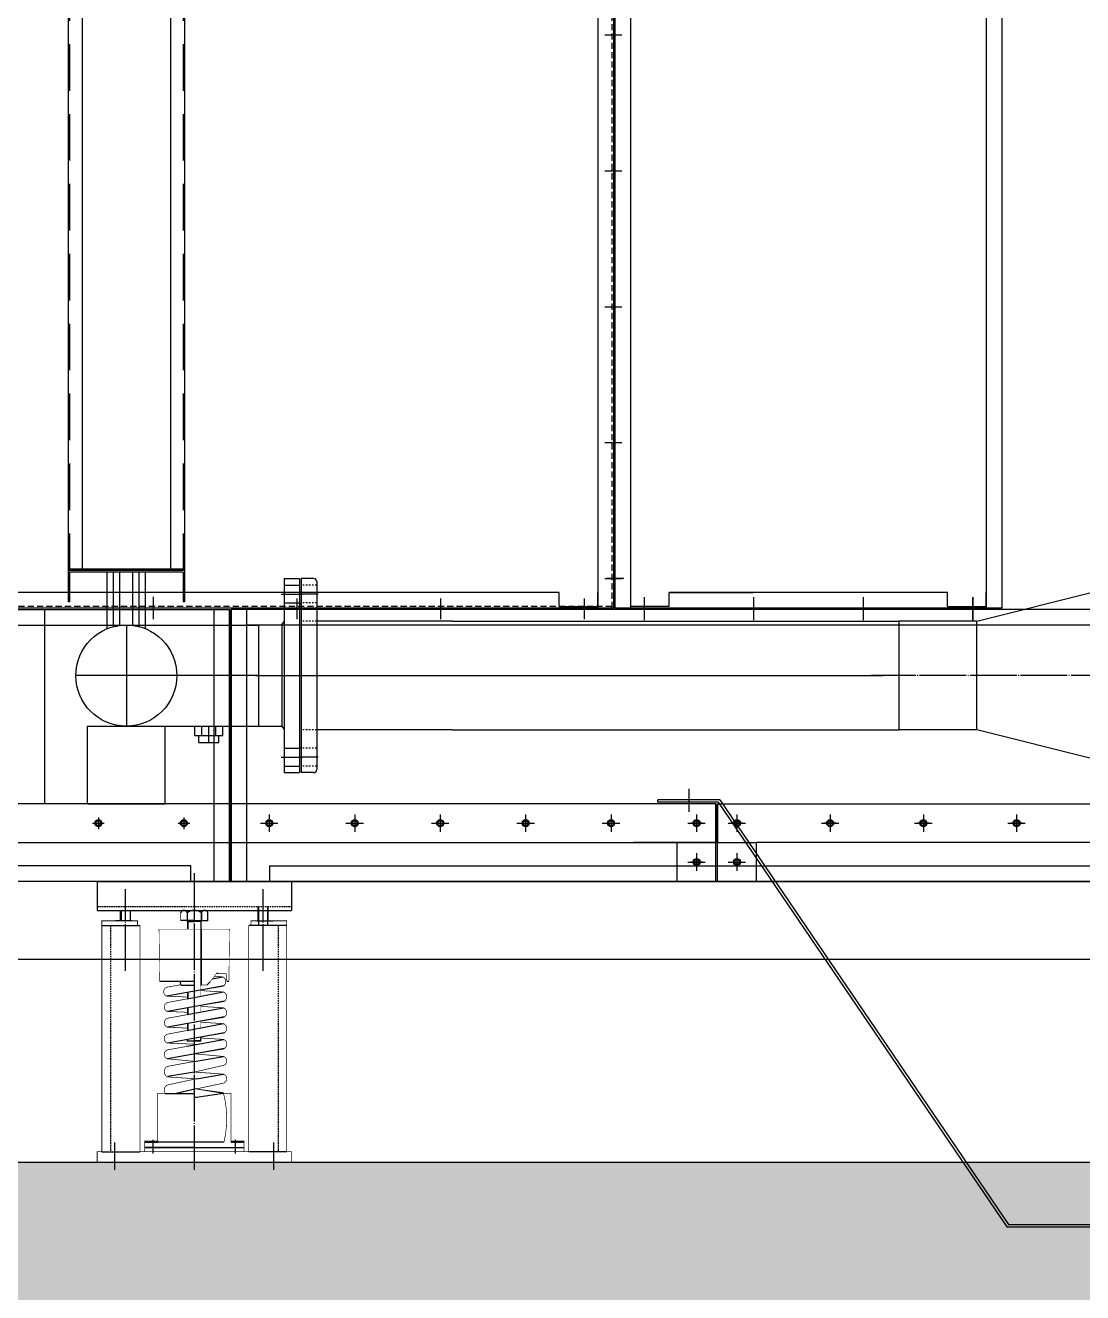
# Model space of a CAD drawing. Header units: millimetres. Extents: x 1038 to 21165, y 665 to 14898.
# Drawn here: x 4821 to 6182, y 3600 to 5232 of the extents above; entities that cross this region are included whole.
import ezdxf

# ---------------------------------------------------------------- set-up
doc = ezdxf.new("R2010")
doc.units = ezdxf.units.MM
for name, pattern in [('CENTER', [65, 60, -2, 1, -2]), ('HIDDEN', [3, 2, -1]), ('JIS_02_1.0', [2, 1, -1])]:
    doc.linetypes.add(name, pattern=pattern)
doc.layers.add('CENTER', color=1, linetype='CENTER')
doc.layers.add('숨은선', color=5, linetype='HIDDEN')

# ---------------------------------------------------------------- blocks, each defined once
blk = doc.blocks.new('A$C3CAC534F')
at = {"color": 7}
for p, q in [((420.8, 986.2), (573.2, 1024.4)), ((420.8, 986.2), (320.8, 986.2)), ((320.8, 846.4), (320.8, 986.2)), ((420.8, 846.4), (420.8, 986.2)), ((420.8, 846.4), (320.8, 846.4)), ((573.2, 808.1), (420.8, 846.4))]:
    blk.add_line(p, q, dxfattribs=at)
for p, q in [((90, 756.4), (10, 756.4)), ((10, 753.2), (10, 756.4)), ((87.7, 753.2), (10, 753.2)), ((87.7, 753.2), (459.3, 206.4)), ((87.7, 753.2), (459.3, 206.4)), ((90, 756.4), (461.6, 209.6)), ((90, 756.4), (461.6, 209.6)), ((459.3, 206.4), (1415.2, 206.4)), ((459.3, 206.4), (1415.2, 206.4)), ((461.6, 209.6), (1412, 209.6)), ((461.6, 209.6), (1412, 209.6))]:
    blk.add_line(p, q)
at = {"layer": 'CENTER'}
for p, q in [((1252.1, 916.3), (285, 916.3)), ((50, 770.5), (50, 741.7)), ((50, 769.6), (50, 740.9))]:
    blk.add_line(p, q, dxfattribs=at)
blk = doc.blocks.new('A$C15A5045F')
for p, q in [((0, 350), (1508, 350)), ((1488, 0), (1488, 350)), ((1508, 0), (1508, 350)), ((1508, 350), (1508, 0)), ((20, 330), (1488, 330)), ((1458, 20), (20, 20)), ((1458, 0), (1458, 20)), ((1508, 0), (0, 0))]:
    blk.add_line(p, q)
for centre in [(1339, 75), (1449, 75)]:
    blk.add_circle(centre, 4.5)
at = {"layer": 'CENTER'}
for p, q in [((1409.5, 366.4), (1409.5, 345.1)), ((1339, 82.5), (1339, 67.5)), ((1339, 82.5), (1339, 67.5)), ((1339, 82.5), (1339, 67.5)), ((1339, 82.5), (1339, 67.5)), ((1339, 82.5), (1339, 67.5)), ((1339, 82.5), (1339, 67.5)), ((1339, 82.5), (1339, 67.5)), ((1449, 82.5), (1449, 67.5)), ((1449, 82.5), (1449, 67.5)), ((1449, 82.5), (1449, 67.5)), ((1449, 82.5), (1449, 67.5)), ((1449, 82.5), (1449, 67.5)), ((1449, 82.5), (1449, 67.5)), ((1449, 82.5), (1449, 67.5)), ((1331.5, 75), (1346.5, 75)), ((1331.5, 75), (1346.5, 75)), ((1331.5, 75), (1346.5, 75)), ((1331.5, 75), (1346.5, 75)), ((1331.5, 75), (1346.5, 75)), ((1441.5, 75), (1456.5, 75)), ((1441.5, 75), (1456.5, 75)), ((1441.5, 75), (1456.5, 75)), ((1441.5, 75), (1456.5, 75)), ((1441.5, 75), (1456.5, 75))]:
    blk.add_line(p, q, dxfattribs=at)
blk = doc.blocks.new('A$C157A7B7D')
for p, q in [((2580, 350), (0, 350)), ((0, 0), (0, 350)), ((0, 350), (0, 0)), ((0, 0), (0, 350)), ((0, 350), (0, 0)), ((20, 0), (20, 350)), ((2560.1, 330), (20, 330)), ((49.9, 20), (2530.1, 20)), ((49.9, 0), (49.9, 20)), ((0, 0), (2580, 0))]:
    blk.add_line(p, q)
for centre in [(49, 75), (49, 75), (159, 75), (159, 75), (269, 75), (269, 75), (379, 75), (379, 75), (489, 75), (489, 75), (599, 75), (599, 75), (651, 75), (651, 75), (771, 75), (771, 75), (891, 75), (891, 75), (1011, 75), (1011, 75), (599, 25), (599, 25), (651, 25), (651, 25)]:
    blk.add_circle(centre, 4.5)
at = {"layer": 'CENTER'}
for p, q in [((84.5, 364.5), (84.5, 343.2)), ((269.5, 364.5), (269.5, 343.2)), ((454.5, 364.5), (454.5, 343.2)), ((531.5, 364.5), (531.5, 343.2)), ((672.5, 364.5), (672.5, 343.2)), ((813.5, 364.5), (813.5, 343.2)), ((954.5, 364.5), (954.5, 343.2)), ((49, 86.2), (49, 63.7)), ((49, 86.2), (49, 63.7)), ((49, 86.2), (49, 63.7)), ((159, 86.2), (159, 63.7)), ((159, 86.2), (159, 63.7)), ((159, 86.2), (159, 63.7)), ((269, 86.2), (269, 63.7)), ((269, 86.2), (269, 63.7)), ((269, 86.2), (269, 63.7)), ((379, 86.2), (379, 63.7)), ((379, 86.2), (379, 63.7)), ((379, 86.2), (379, 63.7)), ((489, 86.2), (489, 63.7)), ((489, 86.2), (489, 63.7)), ((489, 86.2), (489, 63.7)), ((489, 82.5), (489, 67.5)), ((489, 82.5), (489, 67.5)), ((489, 82.5), (489, 67.5)), ((599, 86.2), (599, 63.7)), ((599, 86.2), (599, 63.7)), ((599, 86.2), (599, 63.7)), ((599, 82.5), (599, 67.5)), ((599, 82.5), (599, 67.5)), ((599, 82.5), (599, 67.5)), ((651, 86.2), (651, 63.7)), ((651, 86.2), (651, 63.7)), ((651, 86.2), (651, 63.7)), ((651, 82.5), (651, 67.5)), ((651, 82.5), (651, 67.5)), ((651, 82.5), (651, 67.5)), ((771, 86.2), (771, 63.7)), ((771, 86.2), (771, 63.7)), ((771, 86.2), (771, 63.7)), ((771, 82.5), (771, 67.5)), ((771, 82.5), (771, 67.5)), ((771, 82.5), (771, 67.5)), ((891, 86.2), (891, 63.7)), ((891, 86.2), (891, 63.7)), ((891, 86.2), (891, 63.7)), ((891, 82.5), (891, 67.5)), ((891, 82.5), (891, 67.5)), ((891, 82.5), (891, 67.5)), ((1011, 86.2), (1011, 63.7)), ((1011, 86.2), (1011, 63.7)), ((1011, 86.2), (1011, 63.7)), ((1011, 82.5), (1011, 67.5)), ((1011, 82.5), (1011, 67.5)), ((1011, 82.5), (1011, 67.5)), ((37.7, 75), (60.2, 75)), ((37.7, 75), (60.2, 75)), ((147.7, 75), (170.2, 75)), ((147.7, 75), (170.2, 75)), ((257.7, 75), (280.2, 75)), ((257.7, 75), (280.2, 75)), ((367.7, 75), (390.2, 75)), ((367.7, 75), (390.2, 75)), ((477.7, 75), (500.2, 75)), ((477.7, 75), (500.2, 75)), ((481.5, 75), (496.5, 75)), ((481.5, 75), (496.5, 75)), ((587.7, 75), (610.2, 75)), ((587.7, 75), (610.2, 75)), ((591.5, 75), (606.5, 75)), ((591.5, 75), (606.5, 75)), ((639.7, 75), (662.2, 75)), ((639.7, 75), (662.2, 75)), ((643.5, 75), (658.5, 75)), ((643.5, 75), (658.5, 75)), ((759.7, 75), (782.2, 75)), ((759.7, 75), (782.2, 75)), ((763.5, 75), (778.5, 75)), ((763.5, 75), (778.5, 75)), ((879.7, 75), (902.2, 75)), ((879.7, 75), (902.2, 75)), ((883.5, 75), (898.5, 75)), ((883.5, 75), (898.5, 75)), ((999.7, 75), (1022.2, 75)), ((999.7, 75), (1022.2, 75)), ((1003.5, 75), (1018.5, 75)), ((1003.5, 75), (1018.5, 75)), ((599, 36.3), (599, 13.8)), ((599, 36.3), (599, 13.8)), ((599, 36.3), (599, 13.8)), ((651, 36.3), (651, 13.8)), ((651, 36.3), (651, 13.8)), ((651, 36.3), (651, 13.8)), ((587.7, 25), (610.2, 25)), ((587.7, 25), (610.2, 25)), ((591.5, 25), (606.5, 25)), ((591.5, 25), (606.5, 25)), ((599, 32.5), (599, 17.5)), ((599, 32.5), (599, 17.5)), ((599, 32.5), (599, 17.5)), ((639.7, 25), (662.2, 25)), ((639.7, 25), (662.2, 25)), ((643.5, 25), (658.5, 25)), ((643.5, 25), (658.5, 25)), ((651, 32.5), (651, 17.5)), ((651, 32.5), (651, 17.5)), ((651, 32.5), (651, 17.5))]:
    blk.add_line(p, q, dxfattribs=at)
blk = doc.blocks.new('A$C60EB7EAD')
for p, q in [((990.7, 2362.4), (990.7, 14.4)), ((990.7, 2362.4), (990.7, 14.4)), ((1010.7, 2362.4), (1010.7, 14.4)), ((1010.7, 2362.4), (1010.7, 14.4)), ((940.7, 34.4), (74.7, 34.4)), ((940.7, 34.4), (74.7, 34.4)), ((940.7, 16.4), (940.7, 34.4)), ((940.7, 16.4), (940.7, 34.4)), ((990.7, 34.4), (990.7, 34.4)), ((990.7, 16.4), (990.7, 34.4)), ((990.7, 34.4), (990.7, 34.4)), ((990.7, 16.4), (990.7, 34.4)), ((940.7, 16.4), (990.7, 16.4)), ((940.7, 16.4), (990.7, 16.4)), ((1010.7, 14.4), (10.7, 14.4)), ((1010.7, 14.4), (10.7, 14.4))]:
    blk.add_line(p, q)
at = {"layer": 'CENTER'}
for p, q in [((999.5, 752.4), (1021.4, 752.4)), ((999.5, 577.4), (1021.4, 577.4)), ((999.5, 402.4), (1021.4, 402.4)), ((999.5, 227.4), (1021.4, 227.4)), ((999.5, 52.4), (1021.4, 52.4)), ((418.2, 21.3), (418.2, 0)), ((603.2, 21.3), (603.2, 0)), ((788.2, 21.3), (788.2, 0)), ((973.2, 21.3), (973.2, 0))]:
    blk.add_line(p, q, dxfattribs=at)
at = {"layer": '숨은선', "ltscale": 4}
for p, q in [((1008.7, 2362.4), (1008.7, 14.4)), ((1008.7, 2362.4), (1008.7, 14.4)), ((1008.7, 16.4), (12.7, 16.4)), ((1008.7, 16.4), (12.7, 16.4))]:
    blk.add_line(p, q, dxfattribs=at)
blk = doc.blocks.new('A$C430F4A2D')
at = {"color": 7}
for p, q in [((2082, 100), (1042, 100)), ((2084, 100), (3412, 100)), ((2134, 0), (3362, 0))]:
    blk.add_line(p, q, dxfattribs=at)
for p, q in [((2082, 100), (1042, 100)), ((2082, 0), (2082, 100)), ((2082, 100), (2082, 50)), ((2084, 100), (2084, 50)), ((2084, 0), (2084, 100)), ((2084, 100), (2084, 50)), ((2084, 0), (2084, 100)), ((2084, 100), (2084, 50)), ((1042, 50), (2082, 50)), ((2082, 50), (1976.2, 50)), ((2082, 50), (2032, 50)), ((2032, 0), (2032, 50)), ((2084, 50), (2134, 50)), ((2084, 50), (2134, 50)), ((3412, 50), (2134, 50)), ((2134, 0), (2134, 50)), ((2134, 0), (2134, 50)), ((2082, 0), (2032, 0)), ((2084, 0), (2134, 0)), ((2084, 0), (2134, 0))]:
    blk.add_line(p, q)
for centre in [(1287, 75), (1287, 75), (1397, 75), (1397, 75), (1507, 75), (1507, 75), (1617, 75), (1617, 75), (1727, 75), (1727, 75), (1837, 75), (1837, 75), (1947, 75), (1947, 75), (2057, 75), (2057, 75), (2057, 75), (2109, 75), (2109, 75), (2109, 75), (2109, 75), (2109, 75), (2109, 75), (2229, 75), (2229, 75), (2229, 75), (2229, 75), (2229, 75), (2229, 75), (2349, 75), (2349, 75), (2349, 75), (2349, 75), (2349, 75), (2349, 75), (2469, 75), (2469, 75), (2469, 75), (2469, 75), (2469, 75), (2469, 75), (2057, 25), (2057, 25), (2057, 25), (2057, 25), (2109, 25), (2109, 25), (2109, 25), (2109, 25), (2109, 25), (2109, 25), (2109, 25), (2109, 25)]:
    blk.add_circle(centre, 3)
at = {"layer": 'CENTER'}
for p, q in [((1287, 82.5), (1287, 67.5)), ((1287, 82.5), (1287, 67.5)), ((1287, 82.5), (1287, 67.5)), ((1397, 82.5), (1397, 67.5)), ((1397, 82.5), (1397, 67.5)), ((1397, 82.5), (1397, 67.5)), ((1507, 82.5), (1507, 67.5)), ((1507, 82.5), (1507, 67.5)), ((1507, 82.5), (1507, 67.5)), ((1617, 82.5), (1617, 67.5)), ((1617, 82.5), (1617, 67.5)), ((1617, 82.5), (1617, 67.5)), ((1727, 82.5), (1727, 67.5)), ((1727, 82.5), (1727, 67.5)), ((1727, 82.5), (1727, 67.5)), ((1837, 82.5), (1837, 67.5)), ((1837, 82.5), (1837, 67.5)), ((1837, 82.5), (1837, 67.5)), ((1947, 82.5), (1947, 67.5)), ((1947, 82.5), (1947, 67.5)), ((1947, 82.5), (1947, 67.5)), ((2057, 82.5), (2057, 67.5)), ((2057, 82.5), (2057, 67.5)), ((2057, 82.5), (2057, 67.5)), ((2109, 82.5), (2109, 67.5)), ((2109, 82.5), (2109, 67.5)), ((2109, 82.5), (2109, 67.5)), ((2109, 82.5), (2109, 67.5)), ((2109, 82.5), (2109, 67.5)), ((2109, 82.5), (2109, 67.5)), ((2229, 82.5), (2229, 67.5)), ((2229, 82.5), (2229, 67.5)), ((2229, 82.5), (2229, 67.5)), ((2229, 82.5), (2229, 67.5)), ((2229, 82.5), (2229, 67.5)), ((2229, 82.5), (2229, 67.5)), ((2349, 82.5), (2349, 67.5)), ((2349, 82.5), (2349, 67.5)), ((2349, 82.5), (2349, 67.5)), ((2349, 82.5), (2349, 67.5)), ((2349, 82.5), (2349, 67.5)), ((2349, 82.5), (2349, 67.5)), ((2469, 82.5), (2469, 67.5)), ((2469, 82.5), (2469, 67.5)), ((2469, 82.5), (2469, 67.5)), ((2469, 82.5), (2469, 67.5)), ((2469, 82.5), (2469, 67.5)), ((2469, 82.5), (2469, 67.5)), ((1279.5, 75), (1294.5, 75)), ((1279.5, 75), (1294.5, 75)), ((1389.5, 75), (1404.5, 75)), ((1389.5, 75), (1404.5, 75)), ((1499.5, 75), (1514.5, 75)), ((1499.5, 75), (1514.5, 75)), ((1609.5, 75), (1624.5, 75)), ((1609.5, 75), (1624.5, 75)), ((1719.5, 75), (1734.5, 75)), ((1719.5, 75), (1734.5, 75)), ((1829.5, 75), (1844.5, 75)), ((1829.5, 75), (1844.5, 75)), ((1939.5, 75), (1954.5, 75)), ((1939.5, 75), (1954.5, 75)), ((2064.5, 75), (2049.5, 75)), ((2049.5, 75), (2064.5, 75)), ((2049.5, 75), (2064.5, 75)), ((2101.5, 75), (2116.5, 75)), ((2116.5, 75), (2101.5, 75)), ((2116.5, 75), (2101.5, 75)), ((2101.5, 75), (2116.5, 75)), ((2116.5, 75), (2101.5, 75)), ((2116.5, 75), (2101.5, 75)), ((2221.5, 75), (2236.5, 75)), ((2236.5, 75), (2221.5, 75)), ((2236.5, 75), (2221.5, 75)), ((2221.5, 75), (2236.5, 75)), ((2236.5, 75), (2221.5, 75)), ((2236.5, 75), (2221.5, 75)), ((2341.5, 75), (2356.5, 75)), ((2356.5, 75), (2341.5, 75)), ((2356.5, 75), (2341.5, 75)), ((2341.5, 75), (2356.5, 75)), ((2356.5, 75), (2341.5, 75)), ((2356.5, 75), (2341.5, 75)), ((2461.5, 75), (2476.5, 75)), ((2476.5, 75), (2461.5, 75)), ((2476.5, 75), (2461.5, 75)), ((2461.5, 75), (2476.5, 75)), ((2476.5, 75), (2461.5, 75)), ((2476.5, 75), (2461.5, 75)), ((2064.5, 25), (2049.5, 25)), ((2064.5, 25), (2049.5, 25)), ((2064.5, 25), (2049.5, 25)), ((2064.5, 25), (2049.5, 25)), ((2057, 32.5), (2057, 17.5)), ((2057, 32.5), (2057, 17.5)), ((2057, 32.5), (2057, 17.5)), ((2057, 32.5), (2057, 17.5)), ((2101.5, 25), (2116.5, 25)), ((2101.5, 25), (2116.5, 25)), ((2101.5, 25), (2116.5, 25)), ((2101.5, 25), (2116.5, 25)), ((2101.5, 25), (2116.5, 25)), ((2101.5, 25), (2116.5, 25)), ((2101.5, 25), (2116.5, 25)), ((2101.5, 25), (2116.5, 25)), ((2109, 32.5), (2109, 17.5)), ((2109, 32.5), (2109, 17.5)), ((2109, 32.5), (2109, 17.5)), ((2109, 32.5), (2109, 17.5)), ((2109, 32.5), (2109, 17.5)), ((2109, 32.5), (2109, 17.5)), ((2109, 32.5), (2109, 17.5)), ((2109, 32.5), (2109, 17.5))]:
    blk.add_line(p, q, dxfattribs=at)
blk = doc.blocks.new('A$C0DDE5AD8')
for p, q in [((13.2, 2364), (13.2, 16)), ((33.2, 2364), (33.2, 16)), ((491.2, 2364), (491.2, 16)), ((491.2, 2364), (491.2, 16)), ((511.2, 2364), (511.2, 16)), ((511.2, 2364), (511.2, 16)), ((441.2, 36), (83.2, 36)), ((441.2, 36), (83.2, 36)), ((83.2, 36), (191.2, 36)), ((83.2, 18), (83.2, 36)), ((83.2, 36), (191.2, 36)), ((83.2, 18), (83.2, 36)), ((441.2, 18), (441.2, 36)), ((441.2, 18), (441.2, 36)), ((491.2, 36), (491.2, 36)), ((491.2, 18), (491.2, 36)), ((491.2, 36), (491.2, 36)), ((491.2, 18), (491.2, 36)), ((83.2, 18), (33.2, 18)), ((441.2, 18), (491.2, 18)), ((441.2, 18), (491.2, 18)), ((511.2, 16), (13.2, 16)), ((511.2, 16), (13.2, 16))]:
    blk.add_line(p, q)
at = {"layer": 'CENTER'}
for p, q in [((0, 754), (21.9, 754)), ((0, 754), (21.9, 754)), ((0, 579), (21.9, 579)), ((0, 579), (21.9, 579)), ((0, 404), (21.9, 404)), ((0, 404), (21.9, 404)), ((0, 229), (21.9, 229)), ((0, 229), (21.9, 229)), ((24.5, 54), (2.5, 54)), ((50.7, 30), (50.7, 0.4)), ((191.7, 30), (191.7, 0.4)), ((332.7, 30), (332.7, 0.4)), ((473.7, 30), (473.7, 0.4)), ((473.7, 0), (473.7, 29.5)), ((473.7, 0), (473.7, 29.5))]:
    blk.add_line(p, q, dxfattribs=at)
blk = doc.blocks.new('A$C0C06034E')
at = {"color": 2, "ltscale": 30}
for p, q in [((5, 21.1), (5, 12)), ((5, 21.1), (31, 21.1)), ((31, 21.1), (31, 12)), ((0, 12), (0, 0)), ((0, 12), (36, 12)), ((9, 12), (9, 0)), ((27, 12), (27, 0)), ((36, 12), (36, 0))]:
    blk.add_line(p, q, dxfattribs=at)
at = {"color": 1, "linetype": 'CENTER', "ltscale": 0.5}
blk.add_line((18, 21.1), (18, 0), dxfattribs=at)
blk = doc.blocks.new('A$C333A0CE8')
at = {"ltscale": 30}
for p, q in [((50, 2600.1), (50, 220.1)), ((200, 2600.1), (200, 220.1)), ((68, 2558.1), (68, 262.1)), ((182, 2558.1), (182, 262.1)), ((200, 262.1), (50, 262.1)), ((200, 260.1), (50, 260.1)), ((52, 258.1), (52, 220.1)), ((198, 258.1), (52, 258.1)), ((100.5, 185.3), (100.5, 258.1)), ((116.5, 190.1), (116.5, 258.1)), ((133.5, 190.1), (133.5, 258.1)), ((149.5, 185.3), (149.5, 258.1)), ((198, 258.1), (198, 220.1)), ((328, 250), (348, 250)), ((328, 250), (328, 0)), ((348, 250), (348, 0)), ((328, 241.5), (348, 241.5)), ((52, 220.1), (50, 220.1)), ((200, 220.1), (198, 220.1)), ((328, 218.5), (348, 218.5)), ((348, 217.8), (350, 217.8)), ((350, 217.8), (350, 32.2)), ((125, 190.1), (295, 190.1)), ((295, 190.3), (325, 190.3)), ((295, 190.3), (295, 59.7)), ((325, 190.3), (328, 194.4)), ((325, 190.3), (325, 59.7)), ((125, 59.9), (295, 59.9)), ((295, 59.7), (325, 59.7)), ((325, 59.7), (328, 55.6)), ((328, 31.5), (348, 31.5)), ((348, 32.2), (350, 32.2)), ((328, 8.5), (348, 8.5)), ((328, 0), (348, 0))]:
    blk.add_line(p, q, dxfattribs=at)
at = {"color": 4, "linetype": 'HIDDEN', "ltscale": 30}
for p, q in [((52, 2558.1), (52, 262.1)), ((198, 2558.1), (198, 262.1))]:
    blk.add_line(p, q, dxfattribs=at)
at = {"color": 1, "linetype": 'CENTER', "ltscale": 100}
for p, q in [((108.5, 188), (108.5, 258.1)), ((141.5, 188), (141.5, 258.1)), ((324.3, 230), (351.7, 230)), ((125, 190.1), (125, 59.9)), ((295, 125), (59.9, 125)), ((291.3, 125), (353.7, 125)), ((324.3, 20), (351.7, 20))]:
    blk.add_line(p, q, dxfattribs=at)
at = {"ltscale": 30}
blk.add_circle((125, 125), 65.1, dxfattribs=at)
at = {"ltscale": 0.5, "xscale": -1, "rotation": 180}
blk.add_blockref('A$C0C06034E', (213.1, 59.9), dxfattribs=at)
blk = doc.blocks.new('A$C017B4473')
for p, q in [((55.1, 196.8), (55.1, 22)), ((194.9, 196.8), (194.9, 22)), ((0, 18), (0, 2)), ((4, 22), (246, 22)), ((250, 18), (250, 2)), ((0, 2), (250, 2))]:
    blk.add_line(p, q)
at = {"linetype": 'JIS_02_1.0', "ltscale": 2}
for p, q in [((8.5, 22), (8.5, 2)), ((31.5, 22), (31.5, 2)), ((55.1, 22), (55.1, 2)), ((194.9, 22), (194.9, 2)), ((218.5, 22), (218.5, 2)), ((241.5, 22), (241.5, 2))]:
    blk.add_line(p, q, dxfattribs=at)
for centre, start, end in [((4, 18), 90, 180), ((246, 18), 0, 90)]:
    blk.add_arc(centre, 4, start, end)
at = {"layer": 'CENTER', "ltscale": 2}
for p, q in [((20, 24), (20, 0)), ((230, 24), (230, 0))]:
    blk.add_line(p, q, dxfattribs=at)
blk = doc.blocks.new('A$C0E7A176C')
for p, q in [((0.5, 371.5), (0.5, 334.3)), ((0.5, 371.5), (250.5, 371.5)), ((250.5, 371.5), (250.5, 334.3)), ((0.5, 334.3), (250.5, 334.3)), ((30.5, 320.8), (30.5, 334.3)), ((30.5, 320.8), (30.5, 334.3)), ((31.2, 334.3), (31.2, 320.8)), ((42.7, 334.3), (42.7, 320.8)), ((43.5, 320.8), (43.5, 334.3)), ((112, 334.3), (138.9, 334.3)), ((116.4, 331.2), (116.4, 321.1)), ((134.6, 331.2), (134.6, 321.1)), ((134.6, 321.1), (134.6, 331.2)), ((143.1, 321.1), (143.1, 331.2)), ((143.1, 321.1), (143.1, 331.2)), ((207.5, 320.8), (207.5, 339.3)), ((207.5, 320.8), (207.5, 334.3)), ((208.2, 339.3), (208.2, 314.8)), ((208.2, 334.3), (208.2, 320.8)), ((219.7, 339.3), (219.7, 314.8)), ((219.7, 334.3), (219.7, 320.8)), ((220.5, 320.8), (220.5, 339.3)), ((220.5, 320.8), (220.5, 334.3)), ((220.5, 320.8), (220.5, 334.3)), ((6.5, 314.8), (55.5, 314.8)), ((45, 320.8), (23.9, 320.8)), ((125.5, 321.1), (107.9, 321.1)), ((117.1, 320), (116.4, 321.1)), ((117.1, 320), (125.5, 320)), ((117.1, 320), (117.1, 310.1)), ((125.5, 321.1), (143.1, 321.1)), ((125.5, 321.1), (143.1, 321.1)), ((133.9, 320), (125.5, 320)), ((133.9, 320), (134.5, 321.1)), ((133.9, 320), (133.9, 310.1)), ((133.9, 310.1), (133.9, 237.5)), ((134.5, 310.1), (134.5, 238)), ((244.5, 314.8), (195.5, 314.8)), ((206, 320.8), (227.1, 320.8)), ((148.9, 246.3), (161.9, 248.7)), ((154.4, 253.3), (156.3, 253.3)), ((80.9, 243.1), (125.5, 243.1)), ((163.8, 237.1), (90.2, 223.8)), ((108.5, 238), (107.1, 243.1)), ((108.5, 238), (125.5, 238)), ((116.5, 220.3), (163.1, 229.2)), ((117.1, 228.7), (117.1, 220.4)), ((167.2, 243.1), (170.1, 243.1)), ((164.4, 217.4), (90.9, 204.1)), ((164.4, 197.1), (90.9, 183.8)), ((116.5, 200), (163.1, 208.8)), ((117.1, 208.9), (117.1, 200.1)), ((116.5, 179.6), (163.1, 188.4)), ((117.1, 189), (117.1, 179.7)), ((164.4, 176.7), (90.9, 163.4)), ((115.9, 166.2), (124.9, 166.2)), ((116.5, 168.1), (116.5, 165.5)), ((116.5, 159.2), (163.1, 168.1)), ((133.9, 166.2), (124.9, 166.2)), ((133.3, 171.1), (133.3, 165.5)), ((164.4, 156.4), (90.9, 143.1)), ((125.5, 139.7), (163.1, 146.1)), ((125.5, 126.1), (91.2, 120.2)), ((128.1, 117.4), (163.1, 123.4)), ((88.1, 98.6), (125.5, 98.6)), ((127.7, 104.3), (102, 98.5)), ((127.7, 104.3), (102.6, 98.6)), ((163.1, 98.5), (125.5, 92.9)), ((125.5, 94), (129.9, 93.7)), ((61.5, 35.6), (78.2, 35.6)), ((78.2, 37.4), (78.2, 35.6)), ((163.6, 35.6), (78.2, 35.6)), ((172.8, 37.4), (172.8, 35.6)), ((189.5, 35.6), (172.8, 35.6)), ((6.5, 23.5), (55.5, 23.5)), ((125.5, 29.1), (61.5, 29.1)), ((61.5, 29.1), (125.5, 29.1)), ((61.5, 29.1), (189.6, 29.1)), ((74.4, 29.1), (61.5, 29.1)), ((176.6, 29.1), (189.5, 29.1)), ((244.5, 23.5), (195.5, 23.5))]:
    blk.add_line(p, q)
at = {"linetype": 'CENTER'}
for p, q in [((214, 319.8), (214, 361.5)), ((214, 324.9), (214, 349.8)), ((72.6, 21.2), (72.6, 38.9)), ((178.4, 21.2), (178.4, 38.9))]:
    blk.add_line(p, q, dxfattribs=at)
at = {"linetype": 'HIDDEN'}
for p, q in [((0.5, 339.3), (250.5, 339.3)), ((17.5, 314.8), (17.5, 23.5)), ((233.5, 314.8), (233.5, 23.5)), ((78.2, 35.6), (61.5, 35.6)), ((172.8, 35.6), (189.5, 35.6))]:
    blk.add_line(p, q, dxfattribs=at)
at = {"color": 0}
for p, q in [((133.9, 309.1), (134.8, 310.1)), ((141.6, 238), (145.8, 242.3))]:
    blk.add_line(p, q, dxfattribs=at)
for points in [[(112, 334.3, 0.898, 0.898, 0.322657), (107.9, 331.2, 0.898, 0.898, 0), (107.9, 321.1, 0.898, 0.898, 0), (116.4, 321.1, 0.562, 0.562, 0), (116.4, 310.1, 0.562, 0.562, 0)], [(134.5, 310.1, 0.562, 0.562, 0), (134.5, 321.1, 0.898, 0.898, 0), (143.1, 321.1, 0.898, 0.898, 0), (143.1, 331.2, 0.898, 0.898, 0.322657), (138.9, 334.3, 0.898, 0.898, -0.322657)]]:
    blk.add_lwpolyline(points, format="xyseb")
for points, const_width in [([(30.5, 320.8), (6.5, 320.8), (6.5, 23.5), (0.5, 23.5), (0.5, 9.5), (250.5, 9.5), (250.5, 23.5), (244.5, 23.5), (244.5, 320.8), (220.5, 320.8)], 1), ([(6.5, 320.8), (30.5, 320.8)], 1), ([(43.5, 320.8), (52.4, 320.8), (52.4, 314.8)], 1), ([(45, 320.8), (52.4, 320.8)], 1), ([(52.4, 320.8), (52.4, 314.8)], 1), ([(195.5, 314.8), (195.5, 23.5), (55.5, 23.5), (55.5, 314.8)], 1), ([(125.5, 310.1), (80.1, 310.1), (80.9, 243.1), (107.1, 243.1)], 0.68), ([(167.2, 251.6), (167.2, 243.1), (170, 243.1), (170.9, 310.1), (125.5, 310.1)], 0.68), ([(206, 320.8), (198.5, 320.8)], 1), ([(198.5, 320.8), (198.5, 314.8)], 1), ([(207.5, 320.8), (198.5, 320.8), (198.5, 314.8)], 1), ([(244.5, 320.8), (220.5, 320.8)], 1), ([(142.5, 238), (154.4, 253.3), (165.5, 253.3)], 0.68), ([(161.9, 248.7), (151.4, 249.4)], 0.898), ([(90.2, 235.3), (108.4, 238.6)], 0.898), ([(116.5, 228.5), (116.5, 220.3)], 0.562), ([(142.5, 238), (133.9, 238)], 0.898), ([(133.9, 238), (133.9, 223.6)], 0.73), ([(163.1, 229.2), (134.6, 230.9)], 0.898), ([(90.2, 223.8), (115.9, 222.7)], 0.898), ([(90.9, 215.6), (116.5, 220.3)], 0.898), ([(133.9, 211.9), (133.9, 203.3)], 0.73), ([(90.9, 204.1), (116.5, 203)], 0.898), ([(90.9, 195.3), (116.5, 200)], 0.898), ([(116.5, 208.8), (116.5, 200)], 0.562), ([(163.1, 208.8), (133.9, 210.6)], 0.898), ([(90.9, 183.8), (116.5, 182.7)], 0.898), ([(90.9, 174.9), (116.5, 179.6)], 0.898), ([(116.5, 188.9), (116.5, 179.6)], 0.562), ([(163.1, 188.4), (133.9, 190.2)], 0.898), ([(133.9, 191.6), (133.9, 182.9)], 0.73), ([(90.9, 163.4), (128.6, 161.8)], 0.898), ([(115.9, 166.2), (116.5, 165.5)], 0.73), ([(115.9, 167.9), (115.9, 166.2)], 0.562), ([(116.5, 165.5), (124.9, 165.5)], 0.562), ([(133.3, 165.5), (124.9, 165.5)], 0.562), ([(133.9, 166.2), (133.3, 165.5)], 0.562), ([(163.1, 168.1), (133.9, 169.9)], 0.898), ([(133.9, 171.2), (133.9, 166.2)], 0.73), ([(90.9, 154.6), (128.6, 161.4)], 0.898), ([(163.1, 146.1), (125.5, 149.6)], 0.898), ([(90.9, 143.1), (126.1, 139.8)], 0.898), ([(90.9, 133.4), (125.5, 139.7)], 0.898), ([(90.9, 119.8), (128.1, 117.4)], 0.898), ([(128.1, 117.4), (90.9, 109.4)], 0.898), ([(125.5, 126.1), (163.1, 123.4)], 0.898), ([(88.1, 98.6), (78.2, 98.6), (78.2, 37.4), (61.5, 37.4), (61.5, 29.1)], 0.898), ([(163.1, 98.5), (127.7, 104.3)], 0.898), ([(163.1, 99.5), (127.7, 104.3)], 0.898), ([(163, 98.6), (172.8, 98.6), (172.8, 37.4), (189.5, 37.4), (189.5, 29.1)], 0.898), ([(61.5, 29.1), (61.5, 23.5)], 0.898), ([(189.5, 29.1), (189.5, 23.5)], 0.898)]:
    blk.add_lwpolyline(points, dxfattribs=dict(const_width=const_width))
for points, const_width in [([(133.3, 231.6), (161.9, 236.4, 0.664207), (161.9, 248.7, 0.63815)], 0.898), ([(133.3, 231.6), (161.9, 236.4, 0.562661), (163.6, 247.7, 0.562661)], 0.898), ([(167.2, 251.6, 0.414214), (165.5, 253.3, 0.414214)], 0.68), ([(90.2, 235.3, 0.725116), (90.2, 223.8, 0.725116)], 0.898), ([(134.6, 212), (163.1, 216.8, 0.664207), (163.1, 229.2, 0.63815)], 0.898), ([(90.9, 215.6, 0.725116), (90.9, 204.1, 0.725116)], 0.898), ([(134.6, 191.7), (163.1, 196.4, 0.664207), (163.1, 208.8, 0.63815)], 0.898), ([(90.9, 195.3, 0.725116), (90.9, 183.8, 0.725116)], 0.898), ([(133.3, 171.1), (163.1, 176.1, 0.664207), (163.1, 188.4)], 0.898), ([(90.9, 174.9, 0.725116), (90.9, 163.4, 0.725116)], 0.898), ([(125.5, 149.5), (163.1, 155.7, 0.664207), (163.1, 168.1, 0.63815)], 0.898), ([(90.9, 154.6, 0.725116), (90.9, 143.1, 0.725116)], 0.898), ([(90.9, 133.4, 0.611938), (90.9, 119.8, 0.611938)], 0.898), ([(125.5, 126.1), (163.1, 134.6, 0.712533), (163.1, 146.1, 0.643566)], 0.898), ([(163.1, 123.4, -0.712533), (163.1, 111.8), (127.7, 104.3)], 0.898), ([(90.9, 109.4, 0.495188), (88.4, 98.2, 0.495188)], 0.898), ([(163.6, 35.6, 0.123757), (163.1, 98.5, 0.60596)], 0.898)]:
    blk.add_lwpolyline(points, format="xyb", dxfattribs=dict(const_width=const_width))
for centre, radius, start, end in [((112.1, 329.8), 4.44, 17.2184, 162.7816), ((125.6, 319.1), 15.2, 90.4828, 127.3884), ((125.4, 319.1), 15.2, 52.6116, 89.5172), ((138.8, 329.8), 4.44, 17.2184, 162.7816)]:
    blk.add_arc(centre, radius, start, end)
at = {"layer": 'CENTER'}
for p, q in [((125.5, 382.3), (125.5, 0.1)), ((37, 256.6), (37, 361.5)), ((214, 256.6), (214, 361.5)), ((23, 0), (23, 35.2)), ((228, 0), (228, 35.2))]:
    blk.add_line(p, q, dxfattribs=at)

msp = doc.modelspace()

# ---------------------------------------------------------------- hatches: boundary and pattern name
h = msp.add_hatch()
h.set_pattern_fill('AR-CONC', color=8, scale=1.28, angle=90)
h.set_pattern_definition([(140, (-17019.11, 5075.29), (20.402, 233.1964), [24.384, -268.224]), (85, (-17019.11, 5075.3), (-244.5528, -45.1116), [19.5072, -214.58]), (190.4514, (-17017.41, 5094.72), (-224.1507, 188.0848), [20.7232, -227.9555]), (136.1842, (-17084.14, 5075.3), (53.8142, 346.9812), [36.576, -402.336]), (186.6356, (-17079.65, 5104.2), (-316.7054, 303.8773), [31.085, -341.9336]), (81.1842, (-17084.14, 5075.3), (-316.7054, 303.8773), [29.2608, -321.8685]), (111, (-17067.88, 5107.8), (130.8995, 194.0664), [24.384, -268.224]), (56, (-17067.88, 5107.8), (-235.7606, 79.1066), [19.5072, -214.5792]), (161.4514, (-17056.97, 5123.97), (-104.8611, 273.173), [20.7232, -227.9551]), (127.5, (-17019.114, 5075.29), (-108.23045, 3.9534), [0, -211.97824, 0, -217.8304, 0, -215.392]), (97.5, (-17019.11, 5075.29), (-128.23114, 85.52917), [0, -124.19584, 0, -207.10144, 0, -82.0928]), (57.5, (-17019.11, 5002.79), (7.3328, 173.55596), [0, -81.28, 0, -253.5936, 0, -336.4992]), (47.5, (-17019.11, 4970.28), (-32.5459, 189.60535), [0, -105.664, 0, -168.4122, 0, -238.9632])])
h.paths.add_polyline_path([(3376.24, 3767.85), (3376.24, 3167.85), (9376.21, 3167.85), (9376.21, 3767.85)])
h = msp.add_hatch()
h.set_pattern_fill('AR-CONC', color=8, scale=1.28, angle=90)
h.set_pattern_definition([(140, (-17019.11, 5075.29), (20.402, 233.1964), [24.384, -268.224]), (85, (-17019.11, 5075.3), (-244.5528, -45.1116), [19.5072, -214.58]), (190.4514, (-17017.41, 5094.72), (-224.1507, 188.0848), [20.7232, -227.9555]), (136.1842, (-17084.14, 5075.3), (53.8142, 346.9812), [36.576, -402.336]), (186.6356, (-17079.65, 5104.2), (-316.7054, 303.8773), [31.085, -341.9336]), (81.1842, (-17084.14, 5075.3), (-316.7054, 303.8773), [29.2608, -321.8685]), (111, (-17067.88, 5107.8), (130.8995, 194.0664), [24.384, -268.224]), (56, (-17067.88, 5107.8), (-235.7606, 79.1066), [19.5072, -214.5792]), (161.4514, (-17056.97, 5123.97), (-104.8611, 273.173), [20.7232, -227.9551]), (127.5, (-17019.114, 5075.29), (-108.23045, 3.9534), [0, -211.97824, 0, -217.8304, 0, -215.392]), (97.5, (-17019.11, 5075.29), (-128.23114, 85.52917), [0, -124.19584, 0, -207.10144, 0, -82.0928]), (57.5, (-17019.11, 5002.79), (7.3328, 173.55596), [0, -81.28, 0, -253.5936, 0, -336.4992]), (47.5, (-17019.11, 4970.28), (-32.5459, 189.60535), [0, -105.664, 0, -168.4122, 0, -238.9632])])
h.paths.add_polyline_path([(3376.24, 3767.85), (3376.24, 3167.85), (9376.21, 3167.85), (9376.21, 3767.85)])

# ---------------------------------------------------------------- linework, layer by layer
at = {"color": 7}
for p, q in [((4846.24, 4229.85), (4846.24, 4479.85)), ((5371.01, 4464.86), (5946.04, 4464.86)), ((4901.24, 4229.85), (4901.24, 4329.87)), ((4901.24, 4329.87), (4951.24, 4329.87)), ((5001.24, 4229.85), (5001.24, 4329.67)), ((5371.01, 4325.06), (5946.04, 4325.06)), ((4901.24, 4229.85), (4846.24, 4229.85)), ((4901.24, 4229.85), (5001.24, 4229.85))]:
    msp.add_line(p, q, dxfattribs=at)
at = {"color": 1}
msp.add_line((5179.93, 4394.96), (5925.26, 4394.92), dxfattribs=at)
at = {"color": 4}
msp.add_lwpolyline([(3576.24, 4029.85), (9176.21, 4029.85), (9176.21, 4129.85), (3576.24, 4129.85)], close=True, dxfattribs=at)
at = {"color": 8}
msp.add_lwpolyline([(3376.24, 3767.85), (3376.24, 3167.85), (9376.21, 3167.85), (9376.21, 3767.85)], close=True, dxfattribs=at)

# ---------------------------------------------------------------- block references
at = {"color": 7}
for name, p in [('A$C333A0CE8', (4826.24, 4269.96)), ('A$C60EB7EAD', (4567.54, 4467.46)), ('A$C0DDE5AD8', (5566.99, 4465.87)), ('A$C3CAC534F', (5625.26, 3478.67)), ('A$C15A5045F', (3576.24, 4129.85)), ('A$C157A7B7D', (5086.24, 4129.85)), ('A$C430F4A2D', (3628.26, 4129.85))]:
    msp.add_blockref(name, p, dxfattribs=at)
at = {"color": 7, "rotation": 270}
msp.add_blockref('A$C017B4473', (5174.24, 4519.96), dxfattribs=at)
msp.add_blockref('A$C0E7A176C', (4913.25, 3758.34))

doc.saveas('drawing.dxf')
